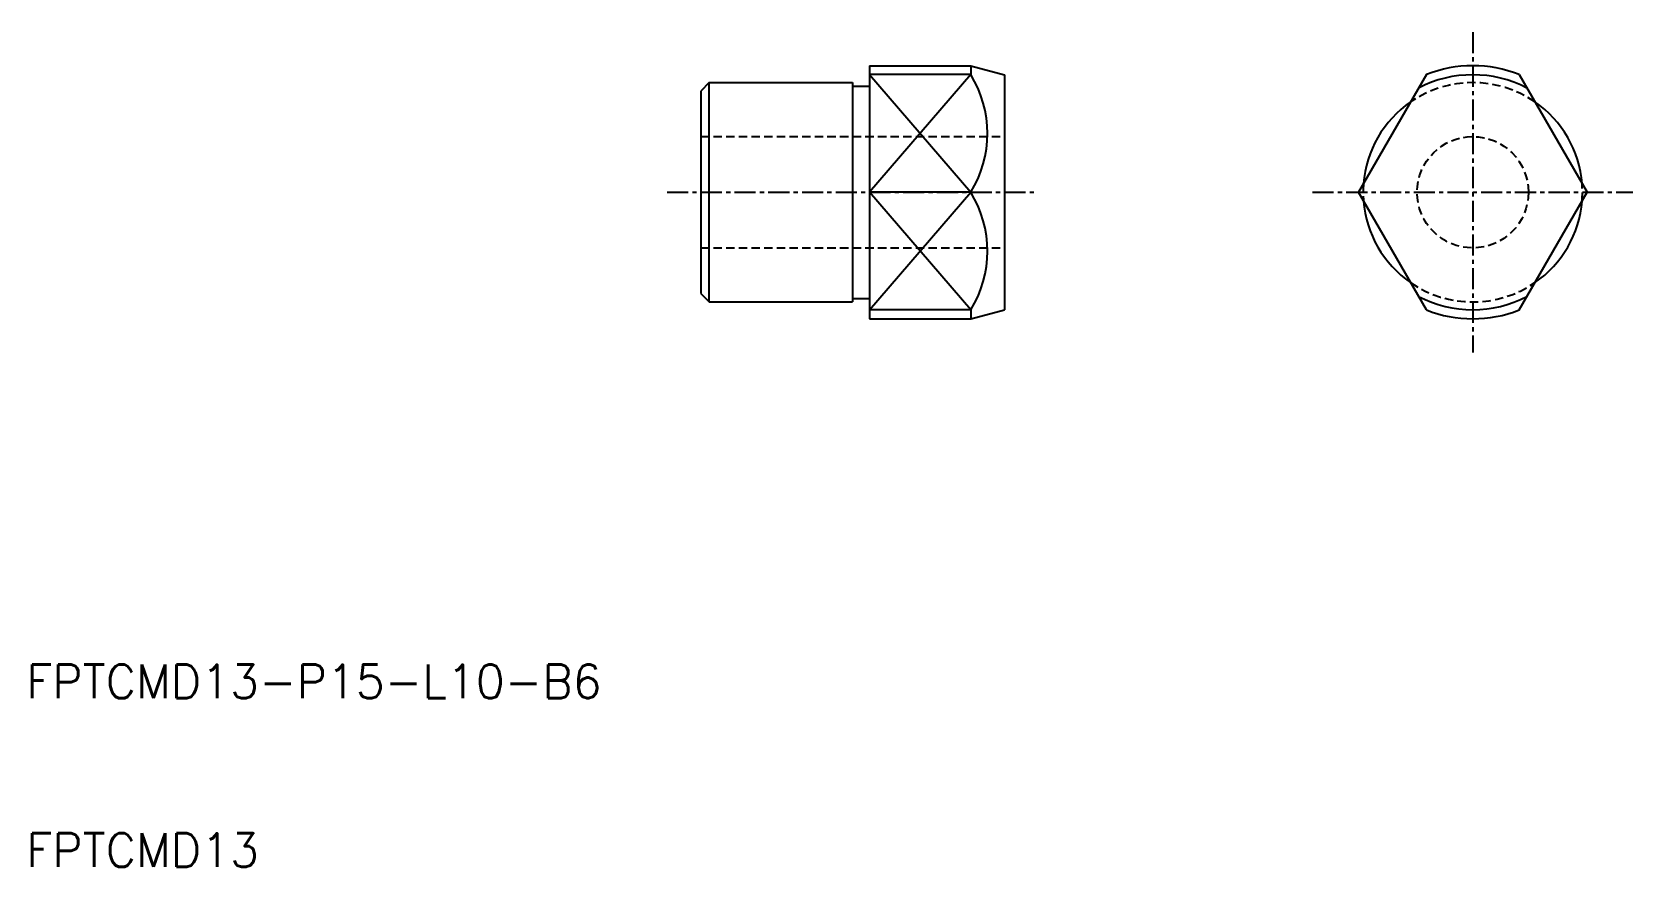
# Model space of a CAD drawing. Extents: x 10.3 to 105.3, y 10 to 59.5.
import ezdxf

# ---------------------------------------------------------------- set-up
doc = ezdxf.new("R2010")
doc.units = 0
doc.linetypes.add('CENTER', pattern=[2, 1.25, -0.25, 0.25, -0.25])
doc.linetypes.add('DASHED', pattern=[0.75, 0.5, -0.25])
doc.layers.get('0').update_dxf_attribs({"linetype": 'CONTINUOUS'})
doc.layers.add('CENTER', color=1, linetype='CENTER')
doc.styles.get("Standard").update_dxf_attribs({"font": 'txt.shx'})

msp = doc.modelspace()

# ---------------------------------------------------------------- linework, layer by layer
at = {"color": 7, "linetype": 'CONTINUOUS'}
for p, q in [((60, 57.5), (66, 57.5)), ((60, 57.5), (60, 42.5)), ((66, 56.978), (60, 56.978)), ((66, 57.5), (66, 56.978)), ((66, 57.5), (68, 56.964)), ((68, 56.964), (68, 43.036)), ((93.022, 56.978), (88.993, 50)), ((98.522, 56.978), (102.55, 50)), ((50.5, 56.5), (50, 56)), ((50.5, 56.5), (59, 56.5)), ((50.5, 43.5), (50.5, 56.5)), ((59, 56.5), (59, 43.5)), ((59, 56.3), (60, 56.3)), ((50, 56), (50, 44)), ((66, 50), (60, 50)), ((93.022, 43.022), (88.993, 50)), ((98.522, 43.022), (102.55, 50)), ((50, 44), (50.5, 43.5)), ((59, 43.7), (60, 43.7)), ((50.5, 43.5), (59, 43.5)), ((66, 43.022), (60, 43.022)), ((66, 42.5), (68, 43.036)), ((66, 43.022), (66, 42.5)), ((60, 42.5), (66, 42.5))]:
    msp.add_line(p, q, dxfattribs=at)
at = {"color": 3, "linetype": 'CONTINUOUS'}
for p, q in [((66, 56.978), (60, 50)), ((60, 56.978), (66, 50)), ((66, 43.022), (60, 50)), ((60, 43.022), (66, 50))]:
    msp.add_line(p, q, dxfattribs=at)
at = {"color": 3, "linetype": 'DASHED'}
for p, q in [((50, 53.3), (68, 53.3)), ((50, 46.7), (68, 46.7))]:
    msp.add_line(p, q, dxfattribs=at)
msp.add_circle((95.772, 50), 3.3, dxfattribs=at)
at = {"color": 7, "linetype": 'CONTINUOUS'}
for centre, radius, start, end in [((60.414, 53.489), 6.586, 328.01224, 31.98776), ((95.772, 50), 6.964, 62.54702, 117.45298), ((95.772, 50), 7.5, 68.48981, 111.51019), ((95.772, 50), 6.5, 124.57354, 175.42646), ((95.772, 50), 6.5, 4.57354, 55.42646), ((60.414, 46.511), 6.586, 328.01224, 31.98776), ((95.772, 50), 6.5, 184.57354, 235.42646), ((95.772, 50), 6.5, 304.57354, 355.42646), ((95.772, 50), 6.964, 242.54702, 297.45298), ((95.772, 50), 7.5, 248.48981, 291.51019)]:
    msp.add_arc(centre, radius, start, end, dxfattribs=at)
at = {"color": 3, "linetype": 'DASHED'}
for start, end in [(55.42646, 124.57354), (175.42646, 184.57354), (355.42646, 4.57354), (235.42646, 304.57354)]:
    msp.add_arc((95.772, 50), 6.5, start, end, dxfattribs=at)
at = {"layer": 'CENTER', "color": 1, "linetype": 'CENTER'}
for p, q in [((95.772, 59.5), (95.772, 40.5)), ((48, 50), (70, 50)), ((86.272, 50), (105.272, 50))]:
    msp.add_line(p, q, dxfattribs=at)

# ---------------------------------------------------------------- texts
at = {"color": 7, "linetype": 'CONTINUOUS'}
for s, p in [('FPTCMD13-P15-L10-B6', (10, 20)), ('FPTCMD13', (10, 10))]:
    msp.add_text(s, height=2, dxfattribs=at).set_placement(p)

doc.saveas('drawing.dxf')
